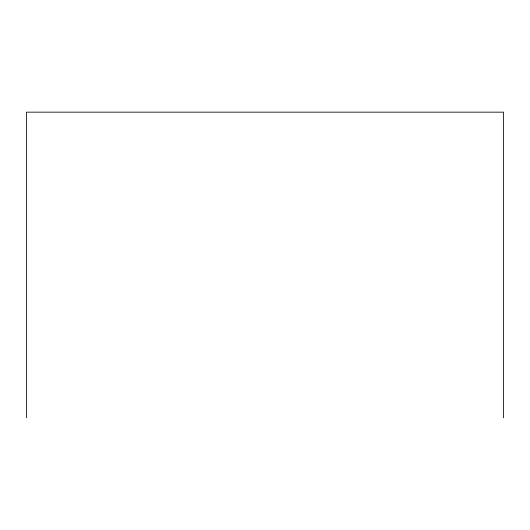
<?xml version="1.0" encoding="UTF-8"?>
<svg xmlns="http://www.w3.org/2000/svg" width="530" height="530" viewBox="0 0 530 530"><rect width="100%" height="100%" fill="white"/><g stroke="black" fill="none" stroke-linecap="round" stroke-linejoin="round"><path stroke-width="0.79" d="M503.5 417.839L503.5 112.161L26.5 112.161L26.5 417.839"/></g></svg>
